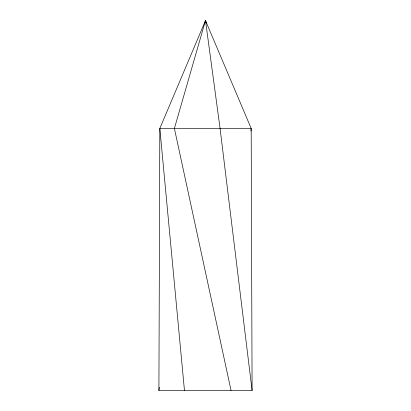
<?xml version="1.0" encoding="UTF-8"?>
<svg xmlns="http://www.w3.org/2000/svg" width="411" height="411" viewBox="0 0 411 411"><rect width="100%" height="100%" fill="white"/><g stroke="black" fill="none" stroke-linecap="round" stroke-linejoin="round"><path stroke-width="0.62" d="M158.908 390.45L159.822 128.438L205.5 20.55L251.178 128.438L252.092 390.45L158.908 390.45L159.293 387.27M250.936 130.996L251.178 128.438L159.822 128.438L184.457 390.45M205.243 22.456L205.5 20.55L206.209 23.016M231.049 390.45L174.392 128.438L205.5 20.55L220.075 128.438L252.092 390.45"/></g></svg>
